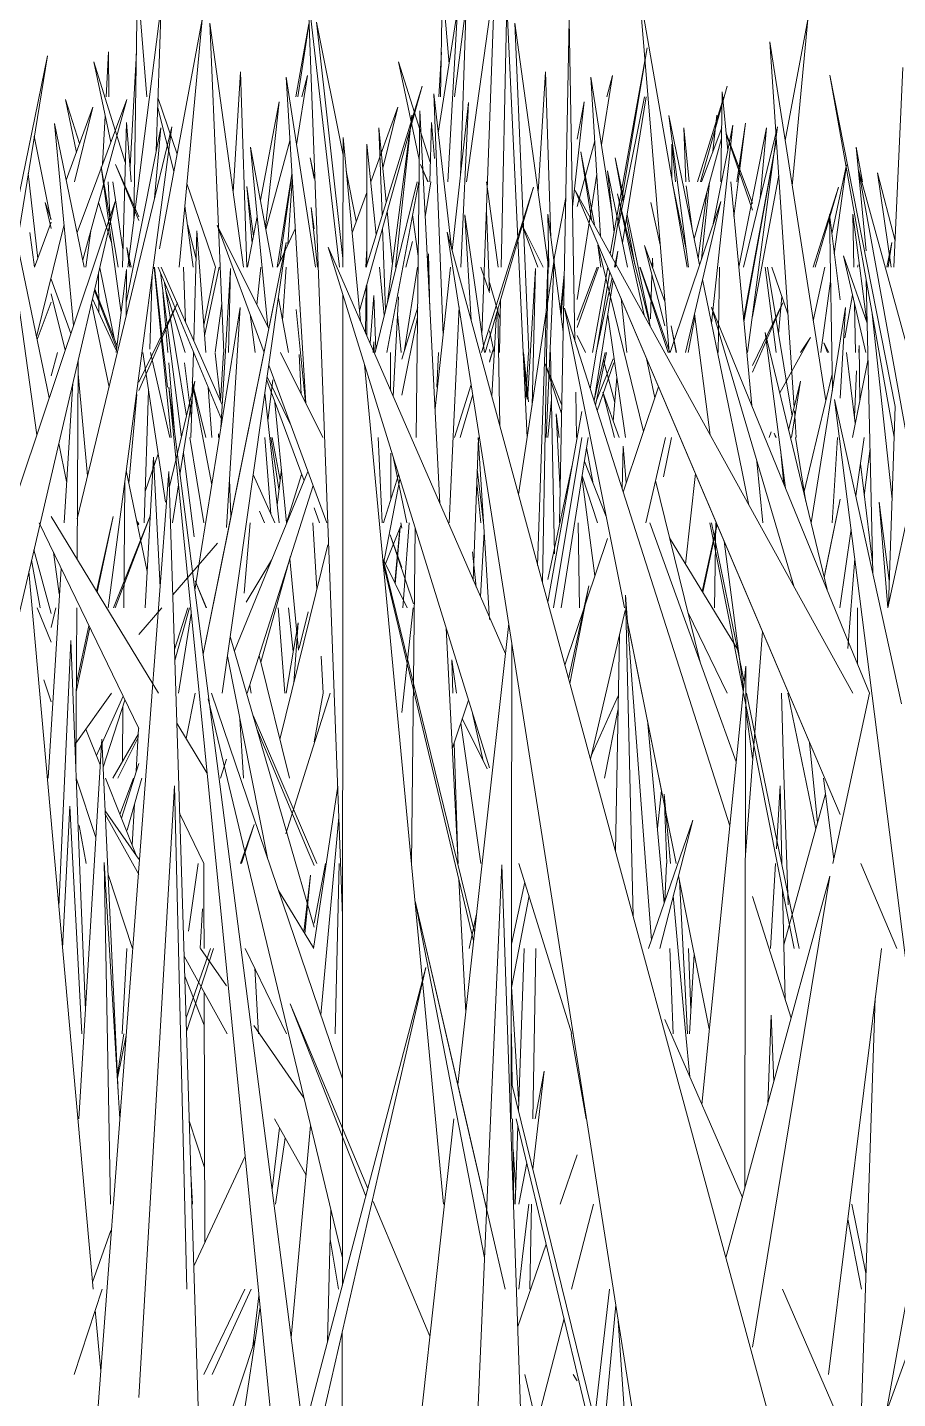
# Model space of a CAD drawing. Header units: millimetres. Extents: x -10020 to 20888, y -4665 to 12339.
# Drawn here: x 2489.52 to 2517.71, y 3071.25 to 3115.67 of the extents above; entities that cross this region are included whole.
import ezdxf

# ---------------------------------------------------------------- set-up
doc = ezdxf.new("R2010")
doc.units = ezdxf.units.MM
doc.layers.add('G-IMPT', color=8, linetype='Continuous', lineweight=9)

# ---------------------------------------------------------------- blocks, each defined once
blk = doc.blocks.new('Grass Array - 25_dwg-V22-West')
at = {"layer": 'G-IMPT'}
for p, q in [((2503.752, 3110.66), (2504.66, 3117.22)), ((2504.249, 3105.701), (2504.66, 3117.22)), ((2499.733, 3086.89), (2498.604, 3116.865)), ((2499.631, 3107.901), (2498.604, 3116.865)), ((2510.892, 3107.901), (2509.343, 3116.831)), ((2510.315, 3105.142), (2509.343, 3116.831)), ((2502.834, 3112.247), (2503.453, 3116.238)), ((2503.148, 3110.66), (2503.453, 3116.238)), ((2504.875, 3107.901), (2505.051, 3116.428)), ((2505.708, 3102.383), (2505.051, 3116.428)), ((2493.797, 3108.49), (2495.183, 3115.929)), ((2494.439, 3107.901), (2495.183, 3115.929)), ((2506.757, 3099.624), (2507.077, 3115.928)), ((2507.261, 3105.501), (2507.077, 3115.928)), ((2508.404, 3108.335), (2509.603, 3115.006)), ((2508.467, 3108.221), (2509.603, 3115.006)), ((2513.574, 3115.196), (2515.385, 3103.566)), ((2513.574, 3115.196), (2514.362, 3103.36)), ((2514.362, 3103.36), (2513.574, 3115.196)), ((2489.06, 3109.301), (2490.169, 3114.749)), ((2489.188, 3108.687), (2490.169, 3114.749)), ((2515.523, 3114.119), (2517.6, 3102.389)), ((2515.523, 3114.119), (2517.629, 3103.392)), ((2517.629, 3103.392), (2515.523, 3114.119)), ((2517.878, 3114.365), (2517.593, 3107.901)), ((2511.988, 3110.66), (2512.032, 3113.585)), ((2512.21, 3111.681), (2512.032, 3113.585)), ((2491.133, 3109.028), (2492.739, 3113.334)), ((2491.317, 3108.137), (2492.739, 3113.334)), ((2502.686, 3113.519), (2503.264, 3108.527)), ((2502.686, 3113.519), (2502.988, 3105.701)), ((2503.288, 3108.44), (2503.812, 3113.231)), ((2503.566, 3107.901), (2503.812, 3113.231)), ((2502.121, 3102.383), (2502.237, 3112.967)), ((2502.883, 3100.247), (2502.237, 3112.967)), ((2510.3, 3112.817), (2510.939, 3107.901)), ((2510.3, 3112.817), (2511.297, 3107.974)), ((2491.365, 3107.901), (2490.403, 3112.557)), ((2491.018, 3106.008), (2490.403, 3112.557)), ((2491.138, 3099.75), (2494.201, 3112.444)), ((2492.68, 3100.962), (2494.201, 3112.444)), ((2492.723, 3106.753), (2493.849, 3112.411)), ((2493.644, 3110.136), (2493.849, 3112.411)), ((2511.685, 3106.09), (2512.372, 3112.505)), ((2511.743, 3109.3), (2512.372, 3112.505)), ((2513.007, 3109.964), (2512.158, 3112.241)), ((2512.412, 3109.538), (2512.786, 3112.564)), ((2512.506, 3110.66), (2512.786, 3112.564)), ((2497.469, 3107.901), (2496.753, 3111.79)), ((2497.309, 3105.967), (2496.753, 3111.79)), ((2499.746, 3107.901), (2499.749, 3112.102)), ((2500.309, 3106.154), (2499.749, 3112.102)), ((2513.007, 3109.751), (2512.16, 3112.217)), ((2507.889, 3109.268), (2507.451, 3111.634)), ((2507.793, 3109.441), (2507.451, 3111.634)), ((2490.23, 3103.666), (2488.703, 3111.019)), ((2519.496, 3099.929), (2516.443, 3111.055)), ((2522.498, 3077.552), (2516.443, 3111.055)), ((2517.059, 3110.962), (2517.631, 3108.758)), ((2517.059, 3110.962), (2517.509, 3107.901)), ((2517.509, 3107.901), (2517.059, 3110.962)), ((2500.789, 3105.142), (2502.148, 3110.66)), ((2501.171, 3105.142), (2502.203, 3110.66)), ((2502.412, 3109.528), (2502.587, 3110.66)), ((2511.056, 3109.143), (2510.865, 3110.541)), ((2512.986, 3103.418), (2512.306, 3110.66)), ((2477.859, 3048), (2492.37, 3110.025)), ((2488.7, 3099.117), (2492.37, 3110.025)), ((2507.272, 3110.385), (2516.259, 3094.106)), ((2507.272, 3110.385), (2512.09, 3099.029)), ((2515.847, 3090.176), (2507.272, 3110.385)), ((2509.693, 3106), (2508.642, 3110.281)), ((2509.505, 3106.341), (2508.642, 3110.281)), ((2490.102, 3109.991), (2490.288, 3109.443)), ((2490.102, 3109.991), (2490.288, 3109.159)), ((2490.288, 3109.159), (2490.102, 3109.991)), ((2498.717, 3109.831), (2498.809, 3109.142)), ((2498.717, 3109.831), (2498.922, 3107.901)), ((2504.329, 3105.142), (2503.694, 3109.591)), ((2503.9, 3106.187), (2503.694, 3109.591)), ((2515.847, 3106.845), (2515.504, 3109.61)), ((2515.6, 3103.905), (2515.504, 3109.61)), ((2495.215, 3095.362), (2497.907, 3108.696)), ((2497.907, 3108.696), (2495.752, 3098.022)), ((2497.907, 3108.696), (2495.834, 3094.106)), ((2506.059, 3098.241), (2503.126, 3109.035)), ((2511.536, 3055.48), (2503.126, 3109.035)), ((2505.008, 3095.373), (2499.263, 3108.552)), ((2502.686, 3097.504), (2499.263, 3108.552)), ((2502.489, 3107.901), (2502.52, 3108.328)), ((2502.565, 3106.507), (2502.52, 3108.328)), ((2506.046, 3098.241), (2506.406, 3108.6)), ((2506.211, 3097.68), (2506.406, 3108.6)), ((2509.481, 3102.576), (2507.997, 3108.609)), ((2508.099, 3107.901), (2507.997, 3108.609)), ((2516.727, 3106.091), (2515.961, 3108.268)), ((2516.687, 3105.142), (2515.961, 3108.268)), ((2495.26, 3105.68), (2495.734, 3107.901)), ((2501.743, 3105.225), (2502.159, 3107.901)), ((2502.727, 3103.318), (2503.229, 3107.901)), ((2506.324, 3102.383), (2506.589, 3108.152)), ((2506.373, 3106.726), (2506.589, 3108.152)), ((2507.83, 3105.142), (2508.326, 3107.901)), ((2510.276, 3105.142), (2509.36, 3107.901)), ((2510.334, 3105.142), (2509.376, 3107.901)), ((2511.905, 3105.142), (2511.946, 3107.901)), ((2514.16, 3106.391), (2513.642, 3107.901)), ((2516.412, 3107.901), (2516.431, 3107.982)), ((2516.416, 3107.901), (2516.431, 3107.982)), ((2490.288, 3107.517), (2490.932, 3105.751)), ((2491.842, 3106.424), (2491.825, 3107.695)), ((2494.511, 3102.396), (2493.832, 3107.724)), ((2494.675, 3103.07), (2493.969, 3107.392)), ((2507.753, 3103.962), (2508.388, 3107.754)), ((2511.395, 3107.497), (2512.665, 3101.327)), ((2516.911, 3097.984), (2516.695, 3107.5)), ((2490.288, 3107.04), (2490.751, 3105.212)), ((2492.413, 3105.29), (2491.695, 3107.141)), ((2492.424, 3105.377), (2491.705, 3107.184)), ((2499.726, 3074.912), (2499.746, 3106.995)), ((2501.375, 3103.709), (2501.54, 3106.936)), ((2516, 3105.609), (2516.254, 3107.007)), ((2489.838, 3105.556), (2490.288, 3106.765)), ((2492.168, 3104.018), (2491.603, 3106.75)), ((2493.129, 3103.908), (2494.382, 3106.751)), ((2493.129, 3104.179), (2494.382, 3106.751)), ((2494.948, 3097.437), (2496.413, 3106.592)), ((2495.605, 3105.142), (2495.823, 3106.72)), ((2495.969, 3099.464), (2496.413, 3106.592)), ((2497.977, 3105.142), (2497.653, 3106.902)), ((2503.184, 3099.624), (2503.507, 3106.611)), ((2504.825, 3102.783), (2504.759, 3106.527)), ((2504.818, 3105.142), (2504.853, 3106.85)), ((2506.92, 3106.57), (2512.275, 3089.809)), ((2506.92, 3106.57), (2508.871, 3096.865)), ((2508.871, 3096.865), (2506.92, 3106.57)), ((2514.35, 3097.565), (2511.682, 3106.602)), ((2515.899, 3096.308), (2511.682, 3106.602)), ((2504.57, 3103.721), (2504.724, 3106.41)), ((2505.434, 3100.541), (2506.332, 3106.457)), ((2508.896, 3102.383), (2508.323, 3106.353)), ((2510.926, 3105.142), (2511.149, 3106.28)), ((2511.135, 3106.387), (2511.645, 3102.464)), ((2517.532, 3100.389), (2516.892, 3106.388)), ((2510.543, 3105.142), (2510.373, 3105.999)), ((2510.55, 3105.142), (2510.373, 3105.999)), ((2515.428, 3097.459), (2513.423, 3105.785)), ((2514.081, 3100.747), (2513.423, 3105.785)), ((2513.893, 3103.833), (2514.895, 3105.622)), ((2514.567, 3105.142), (2514.895, 3105.622)), ((2490.288, 3104.379), (2490.497, 3105.142)), ((2502.783, 3104.011), (2502.845, 3105.142)), ((2504.488, 3104.852), (2504.607, 3105.233)), ((2504.488, 3104.826), (2504.607, 3105.233)), ((2505.58, 3105.142), (2505.711, 3103.62)), ((2505.596, 3105.142), (2505.76, 3103.534)), ((2507.882, 3103.589), (2508.235, 3105.142)), ((2507.921, 3103.436), (2508.282, 3105.142)), ((2515.48, 3105.142), (2515.327, 3105.453)), ((2515.446, 3105.142), (2515.327, 3105.453)), ((2516.343, 3102.845), (2516.058, 3105.142)), ((2491.131, 3098.442), (2491.168, 3104.887)), ((2498.392, 3103.787), (2498.327, 3105.068)), ((2500.82, 3100.719), (2500.44, 3104.752)), ((2507.946, 3103.557), (2508.497, 3104.928)), ((2507.98, 3103.25), (2508.517, 3104.801)), ((2491.475, 3101.147), (2491.165, 3104.446)), ((2497.312, 3102.928), (2497.473, 3104.25)), ((2508.615, 3104.326), (2508.502, 3102.917)), ((2508.502, 3102.917), (2508.615, 3104.326)), ((2514.69, 3100.631), (2515.591, 3104.435)), ((2490.711, 3099.624), (2490.993, 3104.139)), ((2495.402, 3093.916), (2494.1, 3104.01)), ((2499.628, 3048.355), (2494.1, 3104.01)), ((2494.124, 3100.799), (2494.951, 3104.209)), ((2494.466, 3101.175), (2494.951, 3104.209)), ((2507.29, 3103.855), (2507.316, 3102.383)), ((2508.694, 3102.383), (2508.164, 3103.854)), ((2508.537, 3102.383), (2508.164, 3103.854)), ((2492.812, 3100.9), (2493.072, 3103.778)), ((2497.85, 3100.303), (2497.543, 3103.514)), ((2517.842, 3093.751), (2515.672, 3103.614)), ((2518.687, 3079.832), (2515.672, 3103.614)), ((2517.633, 3103.392), (2517.416, 3096.947)), ((2507.486, 3103.228), (2506.378, 3097.065)), ((2506.777, 3100.652), (2506.647, 3103.153)), ((2506.746, 3102.383), (2506.647, 3103.153)), ((2514.427, 3102.383), (2514.369, 3103.251)), ((2513.773, 3102.383), (2513.713, 3102.523)), ((2513.784, 3102.383), (2513.713, 3102.523)), ((2490.794, 3100.954), (2490.537, 3102.191)), ((2495.237, 3099.624), (2494.787, 3102.383)), ((2497.673, 3100.711), (2497.409, 3102.383)), ((2497.708, 3101.005), (2497.449, 3102.383)), ((2503.967, 3097.762), (2504.131, 3102.376)), ((2504.347, 3098.806), (2504.13, 3102.383)), ((2506.564, 3096.865), (2507.488, 3102.383)), ((2507.638, 3102.058), (2507.855, 3100.878)), ((2507.855, 3100.879), (2507.638, 3102.058)), ((2510.133, 3101.107), (2510.384, 3102.383)), ((2493.34, 3100.629), (2493.76, 3101.858)), ((2494.923, 3099.171), (2494.578, 3101.876)), ((2501.81, 3099.624), (2501.385, 3101.703)), ((2513.156, 3101.607), (2513.343, 3099.624)), ((2490.632, 3055.48), (2494.109, 3101.287)), ((2493.402, 3098.045), (2492.727, 3101.314)), ((2494.405, 3091.796), (2494.109, 3101.287)), ((2501.061, 3099.624), (2501.548, 3101.176)), ((2504.095, 3101.357), (2504.295, 3099.624)), ((2510.847, 3098.278), (2511.162, 3101.216)), ((2512.898, 3100.194), (2512.665, 3101.327)), ((2516.903, 3098.33), (2516.506, 3101.53)), ((2492.68, 3100.962), (2492.138, 3096.865)), ((2494.218, 3099.624), (2494.414, 3100.851)), ((2500.82, 3100.719), (2503, 3077.552)), ((2501.053, 3098.24), (2501.593, 3101.031)), ((2504.217, 3099.624), (2504.079, 3100.916)), ((2510.637, 3097.875), (2509.872, 3100.986)), ((2517.399, 3096.865), (2518.273, 3100.931)), ((2497.85, 3100.303), (2497.915, 3099.624)), ((2517.443, 3097.752), (2517.117, 3100.288)), ((2517.4, 3096.87), (2517.117, 3100.288)), ((2493.769, 3094.106), (2490.288, 3099.826)), ((2491.765, 3097.4), (2492.302, 3099.828)), ((2491.784, 3097.368), (2492.302, 3099.828)), ((2492.309, 3096.865), (2493.516, 3099.868)), ((2492.364, 3096.865), (2493.516, 3099.868)), ((2493.129, 3092.954), (2489.9, 3099.624)), ((2493.055, 3099.679), (2493.129, 3099.584)), ((2493.055, 3099.679), (2493.129, 3099.559)), ((2493.129, 3099.559), (2493.055, 3099.679)), ((2501.421, 3097.689), (2501.585, 3099.43)), ((2501.441, 3097.648), (2501.603, 3099.473)), ((2501.65, 3099.443), (2501.625, 3099.624)), ((2501.732, 3097.435), (2501.89, 3099.624)), ((2502.088, 3099.433), (2501.969, 3088.588)), ((2507.365, 3099.624), (2507.413, 3096.865)), ((2511.695, 3094.06), (2509.689, 3099.624)), ((2512.449, 3095.504), (2511.634, 3099.624)), ((2512.743, 3094.48), (2511.685, 3099.624)), ((2511.78, 3096.865), (2511.821, 3099.624)), ((2494.234, 3097.284), (2495.677, 3098.965)), ((2504.197, 3097.234), (2504.316, 3099.313)), ((2515.847, 3090.176), (2512.09, 3099.029)), ((2512.092, 3099.024), (2512.717, 3094.218)), ((2497.702, 3092.606), (2499.253, 3098.905)), ((2504.01, 3086.356), (2501.032, 3098.464)), ((2504.347, 3098.806), (2504.488, 3096.483)), ((2489.566, 3098.041), (2491.658, 3074.793)), ((2490.194, 3091.347), (2490.618, 3098.141)), ((2495.215, 3095.362), (2495.752, 3098.022)), ((2496.612, 3097.049), (2497.433, 3098.415)), ((2498.027, 3098.452), (2498.31, 3095.491)), ((2501.042, 3098.357), (2502.703, 3091.415)), ((2506.059, 3098.241), (2519.706, 3048)), ((2516.101, 3095.552), (2516.325, 3098.46)), ((2495.329, 3096.865), (2494.953, 3097.738)), ((2495.318, 3096.865), (2494.953, 3097.738)), ((2507.709, 3097.582), (2507.057, 3094.563)), ((2507.057, 3094.563), (2507.709, 3097.582)), ((2507.709, 3097.582), (2507.098, 3094.413)), ((2510.637, 3097.875), (2511.318, 3095.105)), ((2501.732, 3097.435), (2501.69, 3096.865)), ((2502.686, 3097.504), (2504.488, 3091.687)), ((2509.567, 3088.347), (2508.897, 3097.278)), ((2509.146, 3086.873), (2508.897, 3097.278)), ((2490.288, 3095.755), (2489.844, 3096.865)), ((2490.288, 3096.229), (2490.442, 3096.865)), ((2491.122, 3096.843), (2491.092, 3091.663)), ((2491.122, 3096.843), (2491.122, 3096.865)), ((2493.129, 3095.997), (2493.874, 3096.865)), ((2494.289, 3095.512), (2494.715, 3096.865)), ((2494.3, 3095.162), (2494.779, 3096.865)), ((2498.328, 3095.563), (2498.617, 3096.737)), ((2502.021, 3096.865), (2501.65, 3093.473)), ((2516.418, 3095.042), (2516.414, 3096.865)), ((2491.108, 3094.428), (2491.518, 3096.282)), ((2494.415, 3094.106), (2494.828, 3096.686)), ((2504.246, 3088.494), (2505.117, 3096.357)), ((2510.535, 3088.588), (2508.961, 3096.416)), ((2515.899, 3096.308), (2516.802, 3094.106)), ((2517.357, 3070.841), (2521.972, 3096.655)), ((2490.544, 3087.177), (2490.928, 3095.813)), ((2491.266, 3087.26), (2490.928, 3095.813)), ((2491.106, 3094.146), (2491.544, 3096.227)), ((2497.938, 3089.546), (2496.095, 3095.941)), ((2503.476, 3088.588), (2503.089, 3096.203)), ((2510.535, 3088.588), (2509.035, 3096.049)), ((2505.195, 3080.311), (2505.213, 3095.744)), ((2512.449, 3095.504), (2512.712, 3094.172)), ((2497.301, 3088.77), (2496.004, 3095.302)), ((2503.422, 3094.106), (2503.268, 3095.178)), ((2503.301, 3094.106), (2503.268, 3095.178)), ((2511.369, 3080.781), (2512.793, 3094.98)), ((2512.779, 3086.706), (2512.793, 3094.98)), ((2490.054, 3094.536), (2490.288, 3093.825)), ((2491.097, 3092.477), (2492.247, 3094.106)), ((2494.664, 3092.634), (2494.962, 3094.106)), ((2494.664, 3092.634), (2494.962, 3094.106)), ((2495.489, 3094.106), (2499.73, 3081.612)), ((2498.783, 3092.367), (2499.329, 3094.106)), ((2499.106, 3094.106), (2498.809, 3092.522)), ((2511.695, 3094.06), (2512.482, 3091.877)), ((2512.725, 3094.106), (2514.362, 3085.829)), ((2514.523, 3085.829), (2512.82, 3094.106)), ((2515.06, 3089.692), (2514.152, 3094.106)), ((2515.62, 3088.588), (2516.806, 3094.106)), ((2495.374, 3093.916), (2496.999, 3087.158)), ((2495.402, 3093.916), (2501.322, 3048)), ((2503.287, 3092.302), (2503.81, 3093.874)), ((2507.787, 3092.074), (2508.665, 3094.017)), ((2508.657, 3093.596), (2508.215, 3091.347)), ((2512.791, 3093.649), (2513.007, 3091.99)), ((2496.407, 3093.271), (2496.521, 3091.347)), ((2498.899, 3088.588), (2496.834, 3093.376)), ((2504.292, 3091.908), (2503.942, 3093.448)), ((2491.88, 3091.778), (2491.418, 3092.932)), ((2493.117, 3092.788), (2492.29, 3091.347)), ((2492.29, 3091.347), (2493.117, 3092.788)), ((2494.363, 3093.129), (2495.34, 3091.523)), ((2498.643, 3088.918), (2496.959, 3092.942)), ((2504.211, 3088.588), (2503.562, 3093.127)), ((2491.19, 3080.311), (2491.93, 3092.613)), ((2492.301, 3084.659), (2491.93, 3092.613)), ((2493.11, 3092.668), (2492.454, 3091.347)), ((2498.783, 3092.367), (2497.897, 3089.546)), ((2503.465, 3088.804), (2503.351, 3092.495)), ((2492.571, 3090.05), (2493.129, 3091.823)), ((2494.405, 3091.796), (2495.771, 3048)), ((2503.979, 3086.08), (2502.703, 3091.415)), ((2491.105, 3091.347), (2491.738, 3089.427)), ((2493.07, 3088.804), (2492.052, 3091.347)), ((2492.521, 3090.176), (2492.956, 3091.347)), ((2492.754, 3089.667), (2493.227, 3091.347)), ((2493.129, 3071.29), (2494.29, 3091.096)), ((2494.474, 3083.569), (2494.29, 3091.096)), ((2498.79, 3085.829), (2499.575, 3091.093)), ((2509.931, 3089.727), (2510.061, 3090.945)), ((2515.65, 3088.727), (2515.308, 3091.347)), ((2510.351, 3088.588), (2510.147, 3090.829)), ((2510.232, 3088.588), (2510.147, 3090.829)), ((2514.032, 3085.949), (2515.374, 3090.837)), ((2490.664, 3085.842), (2490.902, 3090.437)), ((2491.287, 3083.07), (2490.902, 3090.437)), ((2493.129, 3088.719), (2492.038, 3090.293)), ((2493.129, 3088.226), (2492.043, 3090.177)), ((2495.242, 3088.588), (2494.454, 3090.216)), ((2499.026, 3083.686), (2499.613, 3090.089)), ((2496.87, 3089.846), (2496.426, 3088.588)), ((2496.87, 3089.846), (2496.459, 3088.588)), ((2509.642, 3085.829), (2511.081, 3089.986)), ((2510.006, 3085.829), (2511.081, 3089.986)), ((2497.938, 3089.546), (2498.809, 3086.521)), ((2498.643, 3088.918), (2498.809, 3088.519)), ((2492.463, 3081.181), (2492.01, 3088.617)), ((2492.212, 3077.552), (2492.01, 3088.617)), ((2495.05, 3088.588), (2494.739, 3086.395)), ((2495.242, 3087.111), (2495.239, 3088.588)), ((2498.809, 3086.647), (2499.185, 3088.588)), ((2499.489, 3083.07), (2499.623, 3088.588)), ((2504.246, 3088.494), (2503.463, 3081.421)), ((2504.573, 3081.248), (2504.891, 3088.545)), ((2506.286, 3048), (2504.891, 3088.545)), ((2505.448, 3088.588), (2507.157, 3083.07)), ((2509.567, 3088.347), (2509.736, 3086.099)), ((2517.691, 3085.829), (2516.521, 3088.588)), ((2517.691, 3085.829), (2516.521, 3088.588)), ((2492.135, 3088.225), (2492.924, 3085.829)), ((2498.473, 3086.374), (2498.699, 3088.208)), ((2498.513, 3086.309), (2498.699, 3088.208)), ((2503.722, 3083.757), (2503.502, 3088.076)), ((2505.202, 3085.969), (2505.636, 3087.98)), ((2505.202, 3085.969), (2505.636, 3087.98)), ((2511.614, 3083.223), (2510.616, 3088.188)), ((2511.614, 3083.223), (2510.616, 3088.188)), ((2513.007, 3072.92), (2515.516, 3088.178)), ((2513.587, 3081.085), (2515.516, 3088.178)), ((2497.66, 3087.711), (2498.793, 3085.849)), ((2502.085, 3087.364), (2504.335, 3075.809)), ((2502.085, 3087.364), (2503.711, 3080.351)), ((2505, 3074.793), (2502.085, 3087.364)), ((2505.773, 3087.537), (2505.2, 3084.562)), ((2510.847, 3083.144), (2510.447, 3087.536)), ((2513.007, 3087.519), (2514.265, 3083.579)), ((2491.266, 3087.26), (2491.402, 3083.829)), ((2495.2, 3087.111), (2495.121, 3085.843)), ((2495.242, 3087.111), (2495.246, 3085.829)), ((2499.726, 3075.815), (2496.999, 3087.158)), ((2512.779, 3086.706), (2512.763, 3078.056)), ((2495.997, 3083.07), (2494.599, 3085.584)), ((2495.452, 3085.829), (2494.661, 3083.588)), ((2495.555, 3085.829), (2494.675, 3083.139)), ((2495.969, 3084.619), (2495.131, 3085.829)), ((2497.913, 3083.07), (2496.578, 3085.829)), ((2505.615, 3085.829), (2505.432, 3080.57)), ((2505.9, 3080.311), (2505.998, 3085.829)), ((2510.442, 3083.07), (2510.337, 3085.829)), ((2515.473, 3072.034), (2517.186, 3085.829)), ((2497.013, 3083.07), (2496.887, 3085.19)), ((2498.469, 3070.13), (2502.433, 3085.214)), ((2500.911, 3078.59), (2502.433, 3085.214)), ((2495.252, 3083.351), (2494.619, 3084.933)), ((2492.301, 3084.659), (2492.463, 3081.181)), ((2495.249, 3084.414), (2495.27, 3076.312)), ((2505.208, 3084.601), (2505.44, 3080.774)), ((2498.038, 3084.035), (2500.486, 3077.805)), ((2498.038, 3084.035), (2500.551, 3078.054)), ((2516.988, 3084.234), (2516.484, 3069.275)), ((2494.474, 3083.569), (2494.687, 3074.793)), ((2512.684, 3077.764), (2510.169, 3083.535)), ((2513.505, 3080.783), (2513.62, 3083.672)), ((2513.704, 3081.514), (2513.62, 3083.672)), ((2492.437, 3081.747), (2492.649, 3083.07)), ((2492.442, 3081.629), (2492.722, 3083.014)), ((2492.442, 3081.629), (2492.722, 3083.014)), ((2496.858, 3083.336), (2498.481, 3080.994)), ((2505.226, 3081.41), (2505.203, 3083.07)), ((2507.626, 3080.311), (2507.141, 3083.07)), ((2510.847, 3083.144), (2510.981, 3081.671)), ((2505.896, 3078.683), (2506.267, 3081.853)), ((2505.973, 3080.311), (2506.267, 3081.853)), ((2492.463, 3081.181), (2492.516, 3080.311)), ((2504.573, 3081.248), (2503.12, 3048)), ((2509.238, 3065.094), (2505.197, 3081.528)), ((2513.587, 3081.085), (2512.152, 3075.808)), ((2515.155, 3064.754), (2520.942, 3080.749)), ((2498.549, 3078.483), (2497.532, 3080.311)), ((2503.34, 3080.311), (2500.59, 3055.48)), ((2504.36, 3077.552), (2503.711, 3080.351)), ((2505.278, 3077.552), (2505.241, 3080.311)), ((2509.111, 3064.629), (2505.359, 3080.311)), ((2494.765, 3080.246), (2495.264, 3078.734)), ((2497.449, 3078.039), (2497.693, 3080.022)), ((2498.697, 3080.095), (2498.069, 3073.234)), ((2505.415, 3080.079), (2505.328, 3077.552)), ((2497.876, 3079.694), (2497.556, 3077.552)), ((2496.574, 3079.106), (2494.912, 3075.545)), ((2506.778, 3077.552), (2507.328, 3079.142)), ((2500.911, 3078.59), (2498.771, 3069.275)), ((2505.446, 3077.552), (2505.701, 3078.886)), ((2502.561, 3073.273), (2500.729, 3077.632)), ((2499.246, 3073.085), (2499.35, 3077.379)), ((2505.565, 3075.851), (2505.764, 3077.552)), ((2505.801, 3074.793), (2505.85, 3077.552)), ((2507.866, 3077.552), (2507.153, 3074.793)), ((2516.688, 3075.31), (2516.226, 3077.552)), ((2516.097, 3077.058), (2516.545, 3074.793)), ((2491.637, 3075.024), (2492.228, 3076.697)), ((2499.327, 3076.414), (2499.597, 3074.793)), ((2505.406, 3073.588), (2506.33, 3076.257)), ((2505.565, 3075.851), (2505.441, 3074.793)), ((2491.943, 3074.793), (2491.04, 3072.034)), ((2495.234, 3072.034), (2496.571, 3074.793)), ((2495.234, 3072.034), (2496.571, 3074.793)), ((2496.776, 3074.793), (2495.505, 3072.034)), ((2496.822, 3072.939), (2497.024, 3074.577)), ((2507.921, 3070.847), (2508.375, 3074.793)), ((2516.385, 3069.275), (2513.979, 3074.793)), ((2491.719, 3074.111), (2491.897, 3072.141)), ((2497.059, 3074.218), (2496.322, 3069.275)), ((2508.223, 3070.35), (2508.582, 3074.291)), ((2506.907, 3073.842), (2506.018, 3070.402)), ((2509.248, 3065.133), (2508.664, 3073.765)), ((2509.248, 3065.133), (2508.664, 3073.765)), ((2495.615, 3069.275), (2496.907, 3073.196)), ((2499.717, 3060.998), (2499.725, 3073.427)), ((2508.838, 3058.239), (2505.64, 3072.034)), ((2510.169, 3052.501), (2505.64, 3072.034)), ((2507.198, 3072.034), (2507.328, 3071.821))]:
    blk.add_line(p, q, dxfattribs=at)
blk = doc.blocks.new('Grass Array - Grass Array-V25-West')
blk.add_blockref('Grass Array - 25_dwg-V22-West', (0, 0))
blk = doc.blocks.new('Grass Array - 25_dwg-V32-West')
at = {"layer": 'G-IMPT'}
for p in [(2114.496, 3106.206), (2114.503, 3106.132)]:
    blk.add_line(p, (2115.539, 3111.919), dxfattribs=at)
blk = doc.blocks.new('Grass Array - Grass Array-V35-West')
blk.add_blockref('Grass Array - 25_dwg-V32-West', (398.228, 0))
blk = doc.blocks.new('Grass Array - 25_dwg-V39-West')
at = {"layer": 'G-IMPT'}
for p, q in [((2492.966, 3109.421), (2493.089, 3117.087)), ((2493.391, 3113.419), (2493.089, 3117.087)), ((2492.772, 3107.901), (2493.854, 3116.393)), ((2493.699, 3111.66), (2493.854, 3116.393)), ((2496.525, 3107.901), (2495.435, 3115.8)), ((2495.89, 3105.142), (2495.435, 3115.8)), ((2514.07, 3112.009), (2514.8, 3115.929)), ((2514.3, 3110.531), (2514.8, 3115.929)), ((2492.695, 3111.306), (2491.67, 3114.557)), ((2492.221, 3111.947), (2491.67, 3114.557)), ((2492.847, 3111.166), (2493.053, 3114.865)), ((2496.424, 3114.224), (2496.19, 3110.33)), ((2496.19, 3110.33), (2496.424, 3114.224)), ((2496.424, 3114.224), (2496.636, 3107.901)), ((2498.859, 3107.901), (2497.901, 3114.054)), ((2498.54, 3103.49), (2497.901, 3114.054)), ((2498.242, 3111.866), (2498.596, 3114.105)), ((2498.41, 3113.419), (2498.596, 3114.105)), ((2500.277, 3106.49), (2502.312, 3113.761)), ((2500.492, 3107.901), (2502.312, 3113.761)), ((2497.069, 3110.072), (2497.681, 3113.261)), ((2497.232, 3109.189), (2497.681, 3113.261)), ((2508.677, 3109.301), (2509.515, 3113.419)), ((2508.804, 3108.687), (2509.57, 3113.419)), ((2490.783, 3110.72), (2491.645, 3113.087)), ((2491.049, 3110.66), (2491.645, 3113.087)), ((2501.451, 3107.901), (2501.974, 3112.826)), ((2492.601, 3107.901), (2492.731, 3112.591)), ((2492.889, 3110.66), (2492.731, 3112.591)), ((2501.149, 3110.016), (2500.91, 3112.416)), ((2501.015, 3109.585), (2500.91, 3112.416)), ((2501.192, 3106.782), (2501.909, 3112.32)), ((2511.358, 3110.66), (2512.014, 3112.418)), ((2512.568, 3107.901), (2513.466, 3112.411)), ((2512.722, 3107.901), (2513.818, 3112.444)), ((2512.851, 3105.142), (2513.818, 3112.444)), ((2513.261, 3110.136), (2513.466, 3112.411)), ((2490.287, 3109.447), (2489.747, 3112.144)), ((2497.245, 3109.117), (2498.025, 3111.998)), ((2500.517, 3107.983), (2500.518, 3111.885)), ((2500.818, 3108.952), (2500.518, 3111.885)), ((2511.122, 3108.824), (2512.009, 3112.066)), ((2516.578, 3110.66), (2516.37, 3111.79)), ((2516.691, 3108.429), (2516.37, 3111.79)), ((2498.809, 3110.852), (2498.686, 3111.441)), ((2498.809, 3110.775), (2498.686, 3111.441)), ((2489.857, 3108.178), (2489.552, 3110.935)), ((2492.466, 3107.901), (2491.911, 3111.155)), ((2492.555, 3106.421), (2491.911, 3111.155)), ((2493.129, 3109.531), (2492.375, 3111.227)), ((2493.129, 3109.414), (2492.375, 3111.227)), ((2497.615, 3107.901), (2498.091, 3110.912)), ((2508.968, 3107.901), (2508.32, 3111.019)), ((2508.529, 3109.029), (2508.32, 3111.019)), ((2515.582, 3108.982), (2516.061, 3111.221)), ((2515.662, 3108.334), (2516.061, 3111.221)), ((2505.922, 3110.492), (2504.231, 3105.142)), ((2504.231, 3105.142), (2505.922, 3110.492)), ((2505.922, 3110.492), (2504.352, 3105.142)), ((2510.865, 3108.47), (2510.421, 3110.616)), ((2513.007, 3106.303), (2513.861, 3110.886)), ((2510.344, 3105.142), (2511.986, 3110.025)), ((2510.844, 3105.142), (2511.986, 3110.025)), ((2494.893, 3107.901), (2494.624, 3109.889)), ((2501.35, 3107.997), (2501.179, 3109.713)), ((2506.879, 3105.809), (2506.383, 3109.62)), ((2506.417, 3107.901), (2506.383, 3109.62)), ((2509.718, 3109.991), (2510.026, 3108.623)), ((2510.026, 3108.623), (2509.718, 3109.991)), ((2489.756, 3107.901), (2490.288, 3109.362)), ((2489.82, 3105.644), (2490.711, 3109.28)), ((2495.673, 3109.262), (2497.343, 3105.899)), ((2495.673, 3109.262), (2497.189, 3105.142)), ((2496.653, 3107.901), (2496.968, 3109.543)), ((2501.128, 3106.521), (2501.03, 3109.18)), ((2494.913, 3105.517), (2495.016, 3109.073)), ((2495.298, 3105.142), (2495.016, 3109.073)), ((2501.786, 3107.901), (2501.997, 3108.729)), ((2517.524, 3108.696), (2517.364, 3107.901)), ((2517.364, 3107.901), (2517.524, 3108.696)), ((2517.524, 3108.696), (2517.411, 3107.901)), ((2492.889, 3107.901), (2492.743, 3108.541)), ((2492.841, 3107.901), (2492.743, 3108.541)), ((2500.519, 3108.514), (2500.485, 3107.901)), ((2500.519, 3108.514), (2500.51, 3107.901)), ((2508.652, 3108.417), (2508.542, 3107.901)), ((2508.652, 3108.417), (2508.569, 3107.901)), ((2509.511, 3108.601), (2510.169, 3106.794)), ((2509.511, 3108.601), (2510.169, 3105.999)), ((2489.829, 3102.473), (2489.069, 3107.898)), ((2492.394, 3105.142), (2492.732, 3107.823)), ((2492.719, 3106.302), (2492.732, 3107.823)), ((2494.177, 3102.383), (2493.63, 3107.901)), ((2494.059, 3104.01), (2493.64, 3107.901)), ((2495.806, 3102.976), (2493.758, 3107.901)), ((2495.834, 3103.446), (2493.853, 3107.901)), ((2494.647, 3106.117), (2494.58, 3107.901)), ((2495.235, 3106.018), (2495.619, 3107.901)), ((2496.1, 3107.862), (2495.789, 3102.693)), ((2496.1, 3107.862), (2496.034, 3105.142)), ((2496.955, 3106.681), (2497.089, 3107.901)), ((2501.085, 3106.346), (2500.926, 3107.901)), ((2504.488, 3107.082), (2504.217, 3107.901)), ((2507.328, 3106.183), (2507.98, 3107.901)), ((2507.328, 3105.95), (2508.027, 3107.901)), ((2513.778, 3105.142), (2513.426, 3107.901)), ((2514.292, 3103.07), (2513.503, 3107.901)), ((2514.98, 3106.165), (2515.351, 3107.901)), ((2493.49, 3105.25), (2493.57, 3107.677)), ((2500.517, 3105.676), (2500.517, 3107.35)), ((2504.84, 3106.216), (2504.488, 3107.404)), ((2506.915, 3107.673), (2506.793, 3106.469)), ((2506.812, 3106.32), (2506.906, 3107.582)), ((2508.503, 3107.484), (2507.879, 3103.568)), ((2508.469, 3107.563), (2507.953, 3105.142)), ((2515.222, 3105.142), (2515.54, 3107.449)), ((2494.073, 3105.142), (2493.913, 3107.083)), ((2494.639, 3105.142), (2494.012, 3107.131)), ((2500.501, 3107.293), (2500.479, 3105.763)), ((2500.622, 3105.435), (2500.743, 3106.988)), ((2500.81, 3105.233), (2500.743, 3106.988)), ((2513.856, 3105.74), (2513.968, 3106.95)), ((2492.403, 3105.211), (2491.633, 3106.877)), ((2498.53, 3103.51), (2498.226, 3106.529)), ((2501.65, 3104.92), (2502.167, 3106.607)), ((2508.937, 3105.142), (2508.753, 3106.895)), ((2513.007, 3104.5), (2513.999, 3106.751)), ((2513.007, 3104.715), (2513.999, 3106.751)), ((2514.915, 3099.624), (2516.03, 3106.592)), ((2515.847, 3103.658), (2516.03, 3106.592)), ((2496.905, 3105.142), (2496.735, 3106.375)), ((2501.634, 3105.142), (2501.511, 3106.374)), ((2501.65, 3103.75), (2502.163, 3106.285)), ((2504.642, 3105.142), (2504.488, 3105.841)), ((2494, 3100.285), (2493.261, 3105.142)), ((2494.141, 3102.383), (2493.515, 3105.142)), ((2494.865, 3103.854), (2494.902, 3105.142)), ((2495.877, 3105.142), (2495.782, 3103.563)), ((2495.782, 3103.563), (2495.877, 3105.142)), ((2497.719, 3105.142), (2499.089, 3102.383)), ((2500.725, 3105.142), (2500.742, 3105.477)), ((2500.757, 3105.142), (2500.742, 3105.477)), ((2501.29, 3103.902), (2501.289, 3105.142)), ((2506.602, 3098.615), (2506.472, 3105.142)), ((2516.453, 3105.142), (2516.469, 3105.364)), ((2516.487, 3103.557), (2516.469, 3105.364)), ((2494.101, 3104.804), (2494.284, 3102.583)), ((2494.84, 3102.989), (2494.611, 3104.801)), ((2497.343, 3104.723), (2499.22, 3099.624)), ((2506.827, 3103.164), (2506.295, 3104.775)), ((2506.832, 3103.434), (2506.295, 3104.775)), ((2508.55, 3103.513), (2508.19, 3104.893)), ((2509.847, 3103.666), (2509.583, 3104.939)), ((2516.754, 3104.882), (2516.25, 3102.383)), ((2516.25, 3102.383), (2516.754, 3104.882)), ((2498.484, 3100.979), (2497.274, 3104.24)), ((2498.065, 3102.763), (2497.289, 3104.345)), ((2516.318, 3103.05), (2516.377, 3104.538)), ((2493.307, 3099.624), (2493.447, 3103.917)), ((2495.303, 3102.383), (2494.861, 3104.187)), ((2495.494, 3100.849), (2494.861, 3104.187)), ((2495.496, 3102.383), (2495.38, 3104)), ((2497.676, 3099.624), (2497.214, 3103.815)), ((2503.901, 3104.099), (2503.359, 3102.383)), ((2503.359, 3102.383), (2503.901, 3104.099)), ((2508.822, 3100.617), (2509.969, 3104.028)), ((2514.184, 3102.625), (2514.568, 3104.209)), ((2514.276, 3102.383), (2514.568, 3104.209)), ((2494.822, 3102.383), (2494.858, 3103.63)), ((2503.952, 3103.778), (2503.543, 3102.383)), ((2506.502, 3103.613), (2506.377, 3102.383)), ((2495.711, 3102.383), (2495.718, 3102.503)), ((2513.549, 3102.383), (2513.621, 3102.572)), ((2513.557, 3102.383), (2513.621, 3102.572)), ((2497.408, 3099.905), (2497.215, 3102.383)), ((2501.012, 3099.624), (2500.885, 3102.383)), ((2507.69, 3102.383), (2506.811, 3096.865)), ((2508.818, 3102.099), (2508.791, 3100.712)), ((2508.818, 3102.099), (2508.924, 3100.92)), ((2509.553, 3099.624), (2510.199, 3102.383)), ((2514.028, 3100.875), (2513.915, 3102.018)), ((2514.744, 3100.3), (2514.404, 3102.383)), ((2515.596, 3099.624), (2515.768, 3102.383)), ((2516.627, 3102.383), (2516.359, 3100.493)), ((2516.633, 3100.509), (2516.819, 3102.032)), ((2493.338, 3096.865), (2493.603, 3101.747)), ((2493.825, 3097.539), (2493.603, 3101.747)), ((2501.295, 3100.371), (2501.293, 3101.874)), ((2508.275, 3099.828), (2507.566, 3101.601)), ((2496.229, 3095.477), (2498.609, 3101.284)), ((2497.533, 3099.624), (2496.84, 3101.183)), ((2497.613, 3100.196), (2497.749, 3101.359)), ((2497.921, 3099.624), (2498.407, 3101.187)), ((2507.174, 3101.492), (2506.383, 3097.786)), ((2507.994, 3099.624), (2507.493, 3101.144)), ((2492.642, 3096.865), (2492.676, 3100.962)), ((2496.117, 3099.829), (2496.066, 3101.023)), ((2496.647, 3094.106), (2498.776, 3100.828)), ((2507.908, 3097.899), (2507.489, 3101.119)), ((2515.334, 3097.848), (2515.847, 3100.388)), ((2515.847, 3100.388), (2515.369, 3098.022)), ((2497.046, 3099.993), (2497.2, 3099.624)), ((2498.986, 3099.624), (2498.809, 3100.101)), ((2496.741, 3099.624), (2496.541, 3097.338)), ((2498.773, 3099.624), (2498.903, 3097.483)), ((2501.635, 3099.552), (2501.122, 3098.29)), ((2511.382, 3097.4), (2511.861, 3099.569)), ((2511.401, 3097.368), (2511.863, 3099.565)), ((2516.205, 3099.41), (2515.843, 3096.865)), ((2502.035, 3096.994), (2501.27, 3099.23)), ((2501.65, 3098.177), (2501.27, 3099.23)), ((2506.936, 3095.01), (2508.317, 3099.117)), ((2512.554, 3095.473), (2510.328, 3099.131)), ((2489.73, 3098.741), (2490.288, 3096.685)), ((2490.552, 3097.32), (2490.363, 3098.668)), ((2498.051, 3098.537), (2497.089, 3095.102)), ((2504.064, 3097.539), (2503.944, 3098.685)), ((2489.652, 3098.411), (2489.932, 3096.865)), ((2489.932, 3096.865), (2489.652, 3098.411)), ((2501.08, 3098.376), (2501.83, 3096.865)), ((2497.664, 3096.629), (2497.645, 3096.865)), ((2498.135, 3095.451), (2497.98, 3096.865)), ((2507.762, 3091.969), (2508.888, 3096.781)), ((2512.188, 3094.106), (2510.92, 3096.725)), ((2497.664, 3096.629), (2497.86, 3094.106)), ((2497.903, 3094.106), (2498.297, 3096.384)), ((2498.151, 3094.431), (2498.297, 3096.384)), ((2508.702, 3095.987), (2508.636, 3092.482)), ((2512.783, 3088.86), (2513.332, 3096.102)), ((2498.011, 3091.347), (2497.034, 3095.327)), ((2499.034, 3095.305), (2499.107, 3094.106)), ((2496.726, 3094.351), (2496.772, 3094.106)), ((2514.022, 3091.796), (2513.95, 3094.106)), ((2491.757, 3092.086), (2492.623, 3093.999)), ((2491.972, 3091.702), (2492.684, 3093.873)), ((2492.602, 3091.89), (2492.616, 3093.666)), ((2503.612, 3093.278), (2504.42, 3091.651)), ((2493.051, 3091.577), (2493.126, 3092.959)), ((2509.627, 3093.107), (2510.15, 3087.296)), ((2508.57, 3088.994), (2508.636, 3092.482)), ((2515.118, 3089.903), (2514.86, 3092.501)), ((2495.774, 3091.347), (2495.969, 3091.965)), ((2514.022, 3091.796), (2514.164, 3087.241)), ((2513.787, 3089.055), (2513.907, 3091.096)), ((2513.968, 3088.588), (2513.907, 3091.096)), ((2492.921, 3089.176), (2492.994, 3090.52)), ((2491.427, 3088.588), (2491.204, 3089.82)), ((2491.427, 3088.588), (2491.204, 3089.82)), ((2491.427, 3088.588), (2491.204, 3089.82)), ((2510.169, 3087.36), (2510.223, 3088.588)), ((2513.598, 3085.829), (2513.76, 3088.588)), ((2510.904, 3083.07), (2510.644, 3088.048)), ((2514.076, 3084.173), (2513.989, 3087.715)), ((2503.832, 3085.829), (2504.08, 3086.995)), ((2492.589, 3083.07), (2492.739, 3085.829)), ((2510.939, 3085.829), (2511.018, 3083.829)), ((2510.973, 3083.07), (2511.128, 3085.643)), ((2505.343, 3078.004), (2505.254, 3079.323)), ((2494.811, 3078.759), (2494.875, 3077.552))]:
    blk.add_line(p, q, dxfattribs=at)
blk = doc.blocks.new('Grass Array - Grass Array-V40-West')
blk.add_blockref('Grass Array - 25_dwg-V39-West', (0, 0))
blk = doc.blocks.new('Grass Array - 25_dwg-V45-West')
at = {"layer": 'G-IMPT'}
for p, q in [((2502.909, 3113.419), (2502.968, 3117.087)), ((2503.182, 3114.492), (2502.968, 3117.087)), ((2503.354, 3113.419), (2503.733, 3116.393)), ((2503.553, 3110.857), (2503.733, 3116.393)), ((2499.748, 3111.534), (2498.887, 3115.838)), ((2499.737, 3108.178), (2498.887, 3115.838)), ((2506.404, 3107.901), (2505.314, 3115.8)), ((2505.769, 3105.142), (2505.314, 3115.8)), ((2498.222, 3113.419), (2498.645, 3115.78)), ((2498.283, 3113.419), (2498.645, 3115.754)), ((2492.073, 3113.419), (2492.154, 3114.874)), ((2492.157, 3113.419), (2492.154, 3114.874)), ((2502.574, 3111.306), (2501.549, 3114.557)), ((2502.219, 3111.385), (2501.549, 3114.557)), ((2502.852, 3113.419), (2502.933, 3114.865)), ((2506.303, 3114.224), (2506.069, 3110.33)), ((2506.069, 3110.33), (2506.303, 3114.224)), ((2506.303, 3114.224), (2506.483, 3108.85)), ((2508.459, 3109.7), (2507.78, 3114.054)), ((2508.092, 3108.9), (2507.78, 3114.054)), ((2508.121, 3111.866), (2508.475, 3114.105)), ((2508.289, 3113.419), (2508.475, 3114.105)), ((2511.323, 3110.66), (2512.191, 3113.761)), ((2491.215, 3111.907), (2490.758, 3113.33)), ((2490.758, 3113.33), (2491.108, 3111.614)), ((2491.108, 3111.614), (2490.758, 3113.33)), ((2494.37, 3111.561), (2493.755, 3113.367)), ((2507.184, 3109.855), (2507.56, 3113.261)), ((2507.328, 3112.051), (2507.56, 3113.261)), ((2511.228, 3110.66), (2512.085, 3113.419)), ((2491.951, 3111.222), (2492.039, 3112.808)), ((2494.267, 3111.011), (2493.745, 3113.062)), ((2500.643, 3110.667), (2501.524, 3113.087)), ((2501.04, 3111.113), (2501.524, 3113.087)), ((2511.729, 3111.654), (2511.853, 3112.826)), ((2502.557, 3110.66), (2502.61, 3112.591)), ((2502.706, 3111.422), (2502.61, 3112.591)), ((2510.964, 3110.66), (2510.789, 3112.416)), ((2510.854, 3110.66), (2510.789, 3112.416)), ((2507.328, 3109.87), (2507.905, 3111.998)), ((2510.523, 3110.66), (2510.397, 3111.885)), ((2510.397, 3110.755), (2510.397, 3111.885)), ((2508.843, 3110.117), (2508.565, 3111.441)), ((2508.826, 3110.033), (2508.565, 3111.441)), ((2500.178, 3109.39), (2499.85, 3111.027)), ((2502.506, 3110.66), (2502.254, 3111.227)), ((2502.49, 3110.66), (2502.254, 3111.227)), ((2507.328, 3106.852), (2507.97, 3110.912)), ((2492.139, 3110.66), (2492.207, 3109.419)), ((2492.295, 3110.66), (2492.617, 3108.482)), ((2495.615, 3107.901), (2494.691, 3110.616)), ((2496.802, 3108.68), (2496.632, 3110.517)), ((2496.846, 3108.909), (2496.632, 3110.517)), ((2497.698, 3108.07), (2498.094, 3110.866)), ((2497.96, 3108.634), (2498.105, 3110.682)), ((2504.772, 3107.901), (2504.399, 3110.66)), ((2511.357, 3108.155), (2511.623, 3110.656)), ((2515.802, 3110.492), (2514.983, 3107.901)), ((2514.983, 3107.901), (2515.802, 3110.492)), ((2515.802, 3110.492), (2515.041, 3107.901)), ((2500.04, 3109.011), (2500.518, 3110.324)), ((2506.576, 3108.133), (2506.964, 3110.153)), ((2511.253, 3108.185), (2511.528, 3110.308)), ((2492.245, 3108.697), (2491.827, 3110.001)), ((2502.185, 3108.253), (2502.003, 3109.591)), ((2504.488, 3107.139), (2504.392, 3109.712)), ((2509.675, 3106.148), (2508.952, 3109.597)), ((2516.718, 3106.116), (2516.262, 3109.62)), ((2516.296, 3107.901), (2516.262, 3109.62)), ((2494.99, 3108.167), (2494.705, 3109.288)), ((2497.62, 3107.901), (2498.198, 3109.146)), ((2505.552, 3109.262), (2506.228, 3107.901)), ((2505.552, 3109.262), (2506.053, 3107.901)), ((2509.205, 3107.988), (2508.931, 3109.467)), ((2489.754, 3107.901), (2489.607, 3109.02)), ((2491.417, 3107.901), (2491.574, 3109.076)), ((2491.869, 3107.884), (2492.333, 3105.604)), ((2492.333, 3105.604), (2491.869, 3107.884)), ((2497.787, 3106.174), (2497.909, 3107.901)), ((2505.979, 3107.862), (2505.734, 3103.789)), ((2505.979, 3107.862), (2505.872, 3103.425)), ((2509.762, 3107.901), (2509.772, 3108.192)), ((2509.788, 3107.901), (2509.772, 3108.192)), ((2509.703, 3106.223), (2509.753, 3107.644)), ((2516.351, 3105.142), (2516.32, 3106.724)), ((2507.328, 3105.686), (2507.598, 3105.142)), ((2504.519, 3105.142), (2504.488, 3105.239)), ((2505.756, 3105.142), (2505.669, 3103.692)), ((2505.669, 3103.692), (2505.756, 3105.142)), ((2495.769, 3103.668), (2495.602, 3105.12))]:
    blk.add_line(p, q, dxfattribs=at)
blk = doc.blocks.new('Grass Array - Grass Array-V49-West')
blk.add_blockref('Grass Array - 25_dwg-V45-West', (0, 0))

msp = doc.modelspace()

# ---------------------------------------------------------------- block references
for name in ['Grass Array - Grass Array-V49-West', 'Grass Array - Grass Array-V25-West', 'Grass Array - Grass Array-V40-West', 'Grass Array - Grass Array-V35-West']:
    msp.add_blockref(name, (0, 0))

doc.saveas('drawing.dxf')
